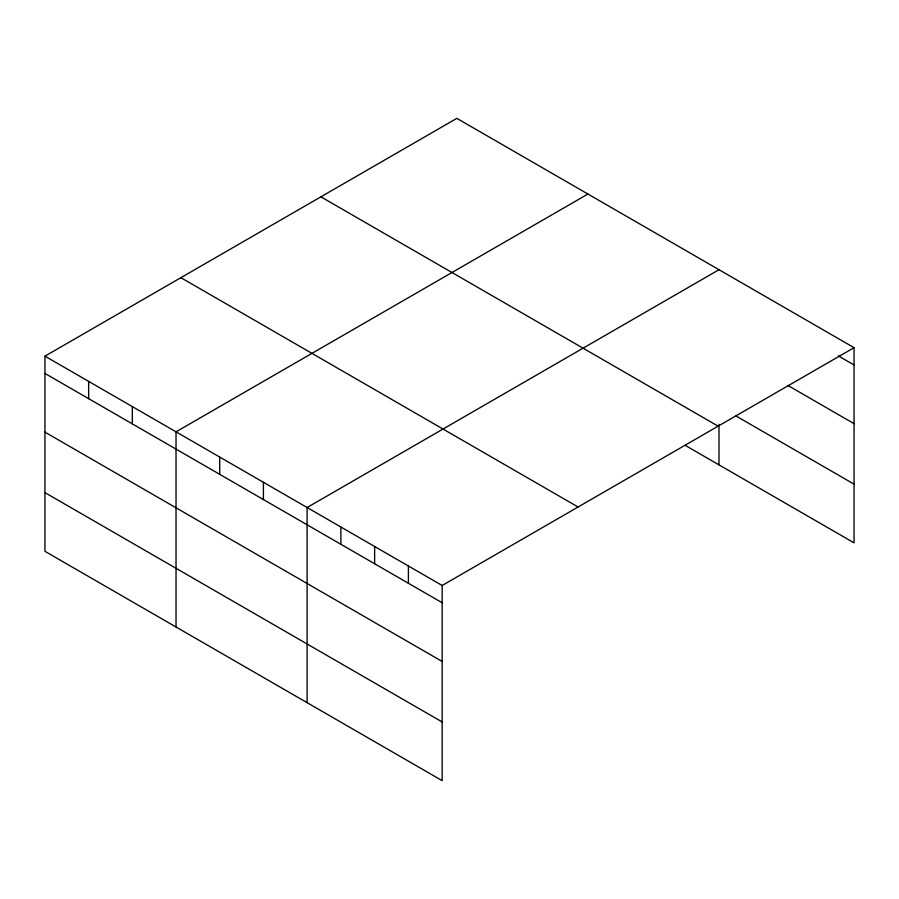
<?xml version="1.0" encoding="UTF-8"?>
<svg xmlns="http://www.w3.org/2000/svg" width="899" height="899" viewBox="0 0 899 899"><rect width="100%" height="100%" fill="white"/><g stroke="black" fill="none" stroke-linecap="round" stroke-linejoin="round"><path stroke-width="1.35" d="M854.05 347.677L456.838 118.353L44.95 356.161L44.95 551.323L442.162 780.647L442.162 585.485L854.05 347.677L854.05 542.839L685.016 445.252M587.924 194.038L176.024 431.835L176.024 626.996M718.998 269.711L307.11 507.519L307.11 702.67M838.374 355.903L854.05 364.96M787.726 385.368L854.05 423.654M735.876 415.911L854.05 484.134M320.921 196.836L718.121 426.16M180.879 277.69L578.079 507.014M44.95 356.161L442.162 585.485M44.95 373.433L442.162 602.757M44.95 432.138L442.162 661.462M44.95 492.618L442.162 721.942M718.998 424.339L718.998 464.873M408.393 565.988L408.393 583.271M374.636 546.502L374.636 563.774M340.867 527.005L340.867 544.277M263.418 482.291L263.418 499.563M219.716 457.063L219.716 474.335M132.333 406.606L132.333 423.89M88.641 381.39L88.641 398.662"/></g></svg>
